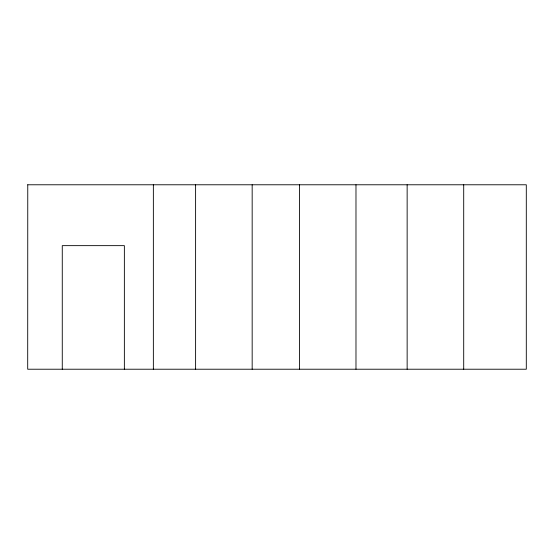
<?xml version="1.0" encoding="UTF-8"?>
<svg xmlns="http://www.w3.org/2000/svg" width="554" height="554" viewBox="0 0 554 554"><rect width="100%" height="100%" fill="white"/><g stroke="black" fill="none" stroke-linecap="round" stroke-linejoin="round"><path stroke-width="0.83" d="M27.7 184.78L526.3 184.78L526.3 369.22L27.7 369.22L27.762 184.78M463.705 184.78L463.705 369.22M407.142 184.78L407.142 369.22M355.98 184.78L355.98 369.22M299.416 184.78L299.416 369.22M252.167 184.78L252.167 369.22M195.604 184.78L195.604 369.22M153.361 184.78L153.361 369.22M124.366 369.22L124.366 245.644L62.27 245.644L62.27 369.22"/></g></svg>
